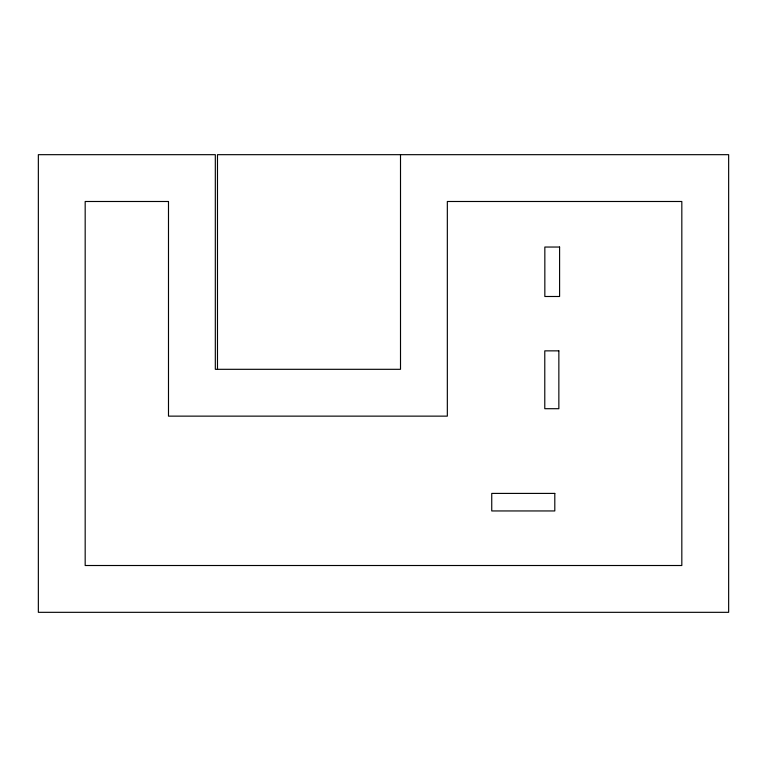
<?xml version="1.0" encoding="UTF-8"?>
<svg xmlns="http://www.w3.org/2000/svg" width="767" height="767" viewBox="0 0 767 767"><rect width="100%" height="100%" fill="white"/><g stroke="black" fill="none" stroke-linecap="round" stroke-linejoin="round"><path stroke-width="1.15" d="M400.508 154.675L400.508 369.31L215.316 369.31L215.316 154.675L38.35 154.675L38.35 612.325L728.65 612.325L728.65 154.675L217.483 154.675L217.483 369.31M168.491 201.491L85.175 201.491L85.175 565.509L681.825 565.509L681.825 201.491L447.334 201.491L447.334 416.136L168.491 416.136L168.491 201.491M559.594 247.041L544.838 247.041L544.838 296.493L559.594 296.493L559.594 247.041M558.855 350.855L544.781 350.855L544.781 408.706L558.855 408.706L558.855 350.855M554.8 493.411L491.743 493.411L491.743 510.947L554.8 510.947L554.8 493.411"/></g></svg>
